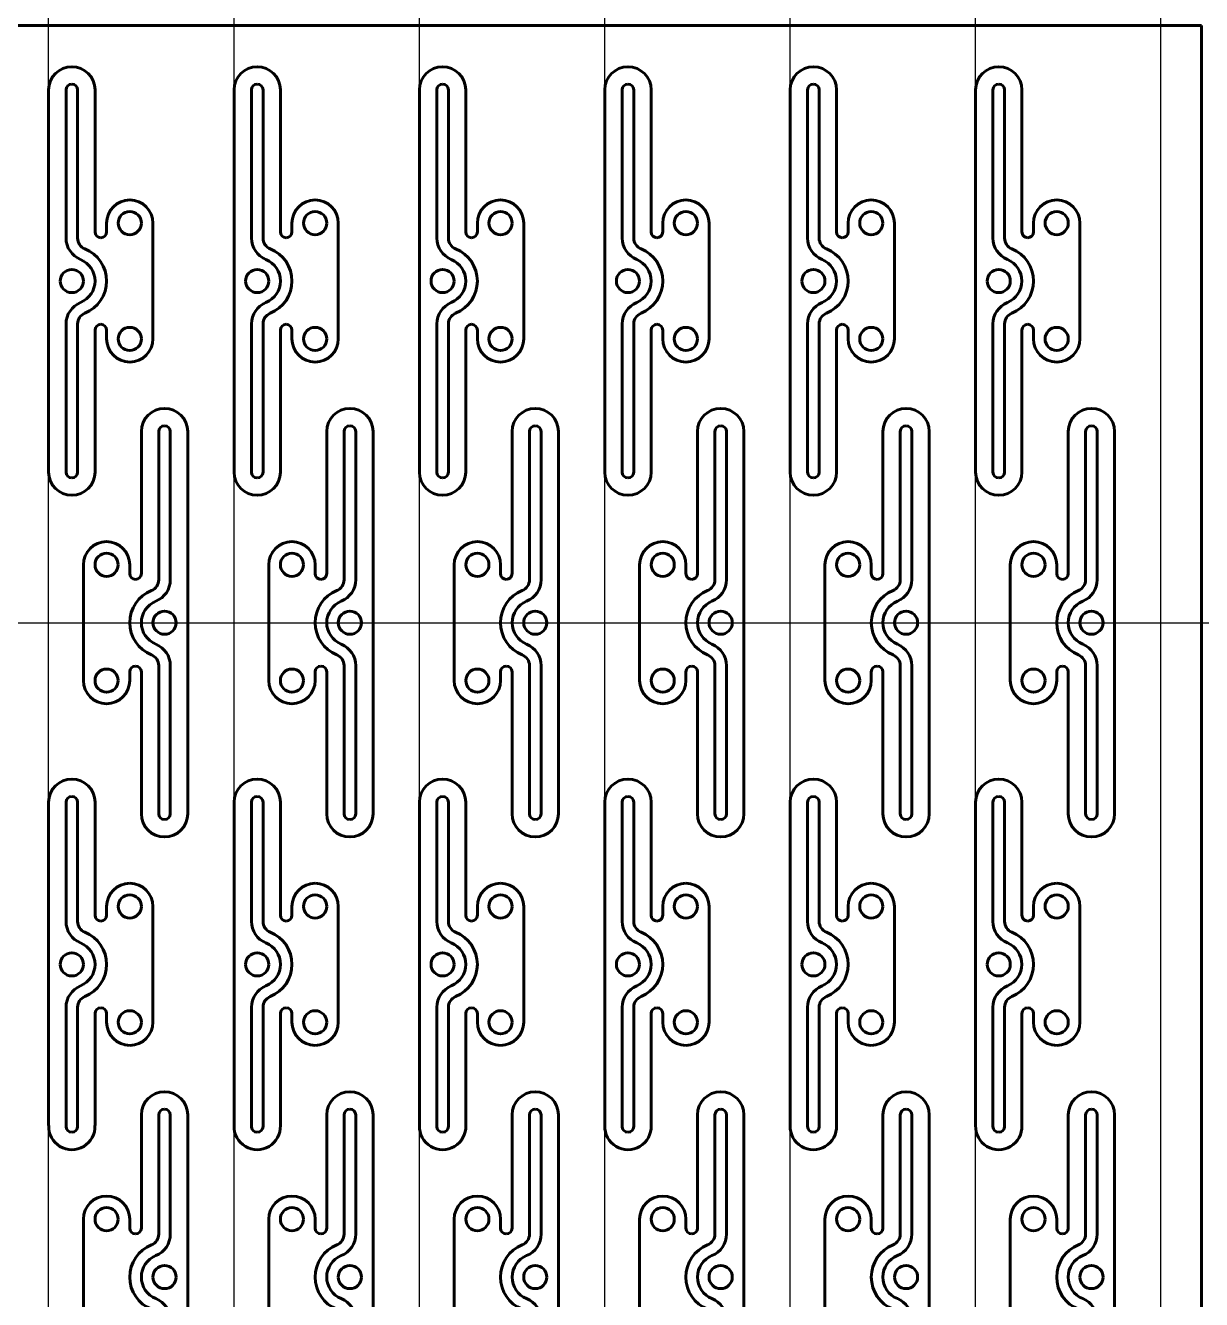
# Model space of a CAD drawing. Header units: millimetres. Extents: x -6 to 194, y -198 to 22.
# Drawn here: x 92 to 193.5, y -87.9 to 22.1 of the extents above; entities that cross this region are included whole.
import ezdxf

# ---------------------------------------------------------------- set-up
doc = ezdxf.new("R2010")
doc.units = ezdxf.units.MM
doc.linetypes.add('K5LT_BASIC', pattern=[0])

# ---------------------------------------------------------------- blocks, each defined once
blk = doc.blocks.new('U0')
at = {"color": 150, "linetype": 'K5LT_BASIC', "lineweight": 60, "true_color": 0x0080ff}
for p, q in [((193.5, 22.06), (-6.5, 22.06)), ((193.5, -197.94), (193.5, 22.06))]:
    blk.add_line(p, q, dxfattribs=at)
blk = doc.blocks.new('U56')
at = {"color": 150, "linetype": 'K5LT_BASIC', "lineweight": 60, "true_color": 0x0080ff}
for p, q in [((94, 0), (94, 16.5)), ((95.5, 3.71), (95.5, 16.5)), ((96.5, 16.5), (96.5, 3.71)), ((98, 16.5), (98, 4.24)), ((99, 4.24), (99, 5)), ((103, 5), (103, -5)), ((94, 0), (94, -16.5)), ((95.5, -3.71), (95.5, -16.5)), ((96.5, -16.5), (96.5, -3.71)), ((98, -16.5), (98, -4.24)), ((99, -5), (99, -4.24))]:
    blk.add_line(p, q, dxfattribs=at)
for centre in [(101, 5), (101, -5)]:
    blk.add_circle(centre, 1, dxfattribs=at)
for centre, radius, start, end in [((96, 16.5), 2, 0, 180), ((96, 16.5), 0.5, 90, 180), ((96, 16.5), 0.5, 0, 90), ((101, 5), 2, 0, 180), ((97.5, 3.71), 2, 180, 247.9757), ((97.5, 3.71), 1, 180, 247.9757), ((98.5, 4.24), 0.5, 180, 270), ((98.5, 4.24), 0.5, 270, 0), ((96, 0), 3, 292.0243, 67.9757), ((96, 0), 2, 0, 67.9757), ((96, 0), 1, 0, 180), ((96, 0), 1, 180, 0), ((96, 0), 2, 292.0243, 0), ((97.5, -3.71), 2, 112.0243, 180), ((97.5, -3.71), 1, 112.0243, 180), ((98.5, -4.24), 0.5, 90, 180), ((98.5, -4.24), 0.5, 0, 90), ((101, -5), 2, 180, 0), ((96, -16.5), 2, 180, 0), ((96, -16.5), 0.5, 180, 270), ((96, -16.5), 0.5, 270, 0)]:
    blk.add_arc(centre, radius, start, end, dxfattribs=at)
blk = doc.blocks.new('U57')
at = {"color": 150, "linetype": 'K5LT_BASIC', "lineweight": 60, "true_color": 0x0080ff}
for p, q in [((102, -13), (102, -25.26)), ((103.5, -13), (103.5, -25.79)), ((104.5, -25.79), (104.5, -13)), ((106, -29.5), (106, -13)), ((97, -24.5), (97, -34.5)), ((101, -25.26), (101, -24.5)), ((106, -29.5), (106, -46)), ((101, -34.5), (101, -33.74)), ((102, -46), (102, -33.74)), ((103.5, -46), (103.5, -33.21)), ((104.5, -33.21), (104.5, -46))]:
    blk.add_line(p, q, dxfattribs=at)
for centre in [(99, -24.5), (99, -34.5)]:
    blk.add_circle(centre, 1, dxfattribs=at)
for centre, radius, start, end in [((104, -13), 2, 0, 180), ((104, -13), 0.5, 90, 180), ((104, -13), 0.5, 0, 90), ((99, -24.5), 2, 0, 180), ((101.5, -25.26), 0.5, 180, 270), ((101.5, -25.26), 0.5, 270, 0), ((102.5, -25.79), 1, 292.0243, 0), ((102.5, -25.79), 2, 292.0243, 0), ((104, -29.5), 3, 112.0243, 247.9757), ((104, -29.5), 2, 112.0243, 180), ((104, -29.5), 1, 360, 180), ((104, -29.5), 2, 180, 247.9757), ((104, -29.5), 1, 180, 360), ((102.5, -33.21), 2, 0, 67.9757), ((102.5, -33.21), 1, 0, 67.9757), ((101.5, -33.74), 0.5, 90, 180), ((101.5, -33.74), 0.5, 0, 90), ((99, -34.5), 2, 180, 0), ((104, -46), 2, 180, 0), ((104, -46), 0.5, 180, 270), ((104, -46), 0.5, 270, 0)]:
    blk.add_arc(centre, radius, start, end, dxfattribs=at)
blk = doc.blocks.new('U58')
at = {"color": 150, "linetype": 'K5LT_BASIC', "lineweight": 60, "true_color": 0x0080ff}
for p, q in [((94, -59), (94, -45)), ((95.5, -55.29), (95.5, -45)), ((96.5, -45), (96.5, -55.29)), ((98, -45), (98, -54.76)), ((99, -54.76), (99, -54)), ((103, -54), (103, -64)), ((94, -59), (94, -72.92)), ((95.5, -62.71), (95.5, -73)), ((96.5, -73), (96.5, -62.71)), ((98, -72.92), (98, -63.24)), ((99, -64), (99, -63.24))]:
    blk.add_line(p, q, dxfattribs=at)
for centre in [(101, -54), (101, -64)]:
    blk.add_circle(centre, 1, dxfattribs=at)
for centre, radius, start, end in [((96, -45), 2, 0, 180), ((96, -45), 0.5, 90, 180), ((96, -45), 0.5, 0, 90), ((101, -54), 2, 90, 180), ((101, -54), 2, 0, 90), ((98.5, -54.76), 0.5, 180, 270), ((98.5, -54.76), 0.5, 270, 0), ((97.5, -55.29), 2, 180, 247.9757), ((97.5, -55.29), 1, 180, 247.9757), ((96, -59), 2, 0, 67.9757), ((96, -59), 3, 292.0243, 67.9757), ((96, -59), 1, 0, 180), ((96, -59), 1, 180, 0), ((96, -59), 2, 292.0243, 0), ((97.5, -62.71), 2, 112.0243, 180), ((97.5, -62.71), 1, 112.0243, 180), ((98.5, -63.24), 0.5, 90, 180), ((98.5, -63.24), 0.5, 0, 90), ((101, -64), 2, 180, 270), ((101, -64), 2, 270, 0), ((96, -73), 2, 177.6087, 2.3913), ((96, -73), 0.5, 180, 270), ((96, -73), 0.5, 270, 0)]:
    blk.add_arc(centre, radius, start, end, dxfattribs=at)
blk = doc.blocks.new('U59')
at = {"color": 150, "linetype": 'K5LT_BASIC', "lineweight": 60, "true_color": 0x0080ff}
for p, q in [((102, -72), (102, -81.77)), ((103.5, -72), (103.5, -82.29)), ((104.5, -82.29), (104.5, -72)), ((106, -86), (106, -72)), ((97, -81), (97, -91)), ((101, -81.77), (101, -81)), ((106, -86), (106, -99.92)), ((103.5, -100), (103.5, -89.71)), ((104.5, -89.71), (104.5, -100)), ((101, -91), (101, -90.24)), ((102, -99.92), (102, -90.24))]:
    blk.add_line(p, q, dxfattribs=at)
for centre in [(99, -81), (99, -91)]:
    blk.add_circle(centre, 1, dxfattribs=at)
for centre, radius, start, end in [((104, -72), 2, 0, 180), ((104, -72), 0.5, 90, 180), ((104, -72), 0.5, 0, 90), ((99, -81), 2, 90, 180), ((99, -81), 2, 0, 90), ((101.5, -81.77), 0.5, 180, 270), ((101.5, -81.77), 0.5, 270, 0), ((102.5, -82.29), 1, 292.0243, 0), ((102.5, -82.29), 2, 292.0243, 0), ((104, -86), 3, 112.0243, 247.9757), ((104, -86), 2, 112.0243, 180), ((104, -86), 1, 360, 180), ((104, -86), 2, 180, 247.9757), ((104, -86), 1, 180, 360), ((102.5, -89.71), 2, 0, 67.9757), ((102.5, -89.71), 1, 0, 67.9757), ((101.5, -90.24), 0.5, 90, 180), ((101.5, -90.24), 0.5, 0, 90), ((99, -91), 2, 180, 270), ((99, -91), 2, 270, 0), ((104, -100), 2, 177.6087, 2.3913), ((104, -100), 0.5, 180, 270), ((104, -100), 0.5, 270, 0)]:
    blk.add_arc(centre, radius, start, end, dxfattribs=at)
blk = doc.blocks.new('U55')
for name in ['U56', 'U57', 'U58', 'U59']:
    blk.add_blockref(name, (0, 0))
blk = doc.blocks.new('U65')
at = {"color": 150, "linetype": 'K5LT_BASIC', "lineweight": 60, "true_color": 0x0080ff}
for p, q in [((110, 0), (110, 16.5)), ((111.5, 3.71), (111.5, 16.5)), ((112.5, 16.5), (112.5, 3.71)), ((114, 16.5), (114, 4.24)), ((115, 4.24), (115, 5)), ((119, 5), (119, -5)), ((110, 0), (110, -16.5)), ((111.5, -3.71), (111.5, -16.5)), ((112.5, -16.5), (112.5, -3.71)), ((114, -16.5), (114, -4.24)), ((115, -5), (115, -4.24))]:
    blk.add_line(p, q, dxfattribs=at)
for centre in [(117, 5), (117, -5)]:
    blk.add_circle(centre, 1, dxfattribs=at)
for centre, radius, start, end in [((112, 16.5), 2, 0, 180), ((112, 16.5), 0.5, 90, 180), ((112, 16.5), 0.5, 0, 90), ((117, 5), 2, 0, 180), ((113.5, 3.71), 2, 180, 247.9757), ((113.5, 3.71), 1, 180, 247.9757), ((114.5, 4.24), 0.5, 180, 270), ((114.5, 4.24), 0.5, 270, 0), ((112, 0), 3, 292.0243, 67.9757), ((112, 0), 2, 0, 67.9757), ((112, 0), 1, 0, 180), ((112, 0), 1, 180, 0), ((112, 0), 2, 292.0243, 0), ((113.5, -3.71), 2, 112.0243, 180), ((113.5, -3.71), 1, 112.0243, 180), ((114.5, -4.24), 0.5, 90, 180), ((114.5, -4.24), 0.5, 0, 90), ((117, -5), 2, 180, 0), ((112, -16.5), 2, 180, 0), ((112, -16.5), 0.5, 180, 270), ((112, -16.5), 0.5, 270, 0)]:
    blk.add_arc(centre, radius, start, end, dxfattribs=at)
blk = doc.blocks.new('U66')
at = {"color": 150, "linetype": 'K5LT_BASIC', "lineweight": 60, "true_color": 0x0080ff}
for p, q in [((118, -13), (118, -25.26)), ((119.5, -13), (119.5, -25.79)), ((120.5, -25.79), (120.5, -13)), ((122, -29.5), (122, -13)), ((113, -24.5), (113, -34.5)), ((117, -25.26), (117, -24.5)), ((122, -29.5), (122, -46)), ((117, -34.5), (117, -33.74)), ((118, -46), (118, -33.74)), ((119.5, -46), (119.5, -33.21)), ((120.5, -33.21), (120.5, -46))]:
    blk.add_line(p, q, dxfattribs=at)
for centre in [(115, -24.5), (115, -34.5)]:
    blk.add_circle(centre, 1, dxfattribs=at)
for centre, radius, start, end in [((120, -13), 2, 0, 180), ((120, -13), 0.5, 90, 180), ((120, -13), 0.5, 0, 90), ((115, -24.5), 2, 0, 180), ((117.5, -25.26), 0.5, 180, 270), ((117.5, -25.26), 0.5, 270, 0), ((118.5, -25.79), 1, 292.0243, 0), ((118.5, -25.79), 2, 292.0243, 0), ((120, -29.5), 3, 112.0243, 247.9757), ((120, -29.5), 2, 112.0243, 180), ((120, -29.5), 1, 360, 180), ((120, -29.5), 2, 180, 247.9757), ((120, -29.5), 1, 180, 360), ((118.5, -33.21), 2, 0, 67.9757), ((118.5, -33.21), 1, 0, 67.9757), ((117.5, -33.74), 0.5, 90, 180), ((117.5, -33.74), 0.5, 0, 90), ((115, -34.5), 2, 180, 0), ((120, -46), 2, 180, 0), ((120, -46), 0.5, 180, 270), ((120, -46), 0.5, 270, 0)]:
    blk.add_arc(centre, radius, start, end, dxfattribs=at)
blk = doc.blocks.new('U67')
at = {"color": 150, "linetype": 'K5LT_BASIC', "lineweight": 60, "true_color": 0x0080ff}
for p, q in [((110, -59), (110, -45)), ((111.5, -55.29), (111.5, -45)), ((112.5, -45), (112.5, -55.29)), ((114, -45), (114, -54.76)), ((115, -54.76), (115, -54)), ((119, -54), (119, -64)), ((110, -59), (110, -72.92)), ((111.5, -62.71), (111.5, -73)), ((112.5, -73), (112.5, -62.71)), ((114, -72.92), (114, -63.24)), ((115, -64), (115, -63.24))]:
    blk.add_line(p, q, dxfattribs=at)
for centre in [(117, -54), (117, -64)]:
    blk.add_circle(centre, 1, dxfattribs=at)
for centre, radius, start, end in [((112, -45), 2, 0, 180), ((112, -45), 0.5, 90, 180), ((112, -45), 0.5, 0, 90), ((117, -54), 2, 90, 180), ((117, -54), 2, 0, 90), ((114.5, -54.76), 0.5, 180, 270), ((114.5, -54.76), 0.5, 270, 0), ((113.5, -55.29), 2, 180, 247.9757), ((113.5, -55.29), 1, 180, 247.9757), ((112, -59), 2, 0, 67.9757), ((112, -59), 3, 292.0243, 67.9757), ((112, -59), 1, 0, 180), ((112, -59), 1, 180, 0), ((112, -59), 2, 292.0243, 0), ((113.5, -62.71), 2, 112.0243, 180), ((113.5, -62.71), 1, 112.0243, 180), ((114.5, -63.24), 0.5, 90, 180), ((114.5, -63.24), 0.5, 0, 90), ((117, -64), 2, 180, 270), ((117, -64), 2, 270, 0), ((112, -73), 2, 177.6087, 2.3913), ((112, -73), 0.5, 180, 270), ((112, -73), 0.5, 270, 0)]:
    blk.add_arc(centre, radius, start, end, dxfattribs=at)
blk = doc.blocks.new('U68')
at = {"color": 150, "linetype": 'K5LT_BASIC', "lineweight": 60, "true_color": 0x0080ff}
for p, q in [((118, -72), (118, -81.77)), ((119.5, -72), (119.5, -82.29)), ((120.5, -82.29), (120.5, -72)), ((122, -86), (122, -72)), ((113, -81), (113, -91)), ((117, -81.77), (117, -81)), ((122, -86), (122, -99.92)), ((119.5, -100), (119.5, -89.71)), ((120.5, -89.71), (120.5, -100)), ((117, -91), (117, -90.24)), ((118, -99.92), (118, -90.24))]:
    blk.add_line(p, q, dxfattribs=at)
for centre in [(115, -81), (115, -91)]:
    blk.add_circle(centre, 1, dxfattribs=at)
for centre, radius, start, end in [((120, -72), 2, 0, 180), ((120, -72), 0.5, 90, 180), ((120, -72), 0.5, 0, 90), ((115, -81), 2, 90, 180), ((115, -81), 2, 0, 90), ((117.5, -81.77), 0.5, 180, 270), ((117.5, -81.77), 0.5, 270, 0), ((118.5, -82.29), 1, 292.0243, 0), ((118.5, -82.29), 2, 292.0243, 0), ((120, -86), 3, 112.0243, 247.9757), ((120, -86), 2, 112.0243, 180), ((120, -86), 1, 360, 180), ((120, -86), 2, 180, 247.9757), ((120, -86), 1, 180, 360), ((118.5, -89.71), 2, 0, 67.9757), ((118.5, -89.71), 1, 0, 67.9757), ((117.5, -90.24), 0.5, 90, 180), ((117.5, -90.24), 0.5, 0, 90), ((115, -91), 2, 180, 270), ((115, -91), 2, 270, 0), ((120, -100), 2, 177.6087, 2.3913), ((120, -100), 0.5, 180, 270), ((120, -100), 0.5, 270, 0)]:
    blk.add_arc(centre, radius, start, end, dxfattribs=at)
blk = doc.blocks.new('U64')
for name in ['U65', 'U66', 'U67', 'U68']:
    blk.add_blockref(name, (0, 0))
blk = doc.blocks.new('U74')
at = {"color": 150, "linetype": 'K5LT_BASIC', "lineweight": 60, "true_color": 0x0080ff}
for p, q in [((126, 0), (126, 16.5)), ((127.5, 3.71), (127.5, 16.5)), ((128.5, 16.5), (128.5, 3.71)), ((130, 16.5), (130, 4.24)), ((131, 4.24), (131, 5)), ((135, 5), (135, -5)), ((126, 0), (126, -16.5)), ((127.5, -3.71), (127.5, -16.5)), ((128.5, -16.5), (128.5, -3.71)), ((130, -16.5), (130, -4.24)), ((131, -5), (131, -4.24))]:
    blk.add_line(p, q, dxfattribs=at)
for centre in [(133, 5), (133, -5)]:
    blk.add_circle(centre, 1, dxfattribs=at)
for centre, radius, start, end in [((128, 16.5), 2, 0, 180), ((128, 16.5), 0.5, 90, 180), ((128, 16.5), 0.5, 0, 90), ((133, 5), 2, 0, 180), ((129.5, 3.71), 2, 180, 247.9757), ((129.5, 3.71), 1, 180, 247.9757), ((130.5, 4.24), 0.5, 180, 270), ((130.5, 4.24), 0.5, 270, 0), ((128, 0), 3, 292.0243, 67.9757), ((128, 0), 2, 0, 67.9757), ((128, 0), 1, 0, 180), ((128, 0), 1, 180, 0), ((128, 0), 2, 292.0243, 0), ((129.5, -3.71), 2, 112.0243, 180), ((129.5, -3.71), 1, 112.0243, 180), ((130.5, -4.24), 0.5, 90, 180), ((130.5, -4.24), 0.5, 0, 90), ((133, -5), 2, 180, 0), ((128, -16.5), 2, 180, 0), ((128, -16.5), 0.5, 180, 270), ((128, -16.5), 0.5, 270, 0)]:
    blk.add_arc(centre, radius, start, end, dxfattribs=at)
blk = doc.blocks.new('U75')
at = {"color": 150, "linetype": 'K5LT_BASIC', "lineweight": 60, "true_color": 0x0080ff}
for p, q in [((134, -13), (134, -25.26)), ((135.5, -13), (135.5, -25.79)), ((136.5, -25.79), (136.5, -13)), ((138, -29.5), (138, -13)), ((129, -24.5), (129, -34.5)), ((133, -25.26), (133, -24.5)), ((138, -29.5), (138, -46)), ((133, -34.5), (133, -33.74)), ((134, -46), (134, -33.74)), ((135.5, -46), (135.5, -33.21)), ((136.5, -33.21), (136.5, -46))]:
    blk.add_line(p, q, dxfattribs=at)
for centre in [(131, -24.5), (131, -34.5)]:
    blk.add_circle(centre, 1, dxfattribs=at)
for centre, radius, start, end in [((136, -13), 2, 0, 180), ((136, -13), 0.5, 90, 180), ((136, -13), 0.5, 0, 90), ((131, -24.5), 2, 0, 180), ((133.5, -25.26), 0.5, 180, 270), ((133.5, -25.26), 0.5, 270, 0), ((134.5, -25.79), 1, 292.0243, 0), ((134.5, -25.79), 2, 292.0243, 0), ((136, -29.5), 3, 112.0243, 247.9757), ((136, -29.5), 2, 112.0243, 180), ((136, -29.5), 1, 360, 180), ((136, -29.5), 2, 180, 247.9757), ((136, -29.5), 1, 180, 360), ((134.5, -33.21), 2, 0, 67.9757), ((134.5, -33.21), 1, 0, 67.9757), ((133.5, -33.74), 0.5, 90, 180), ((133.5, -33.74), 0.5, 0, 90), ((131, -34.5), 2, 180, 0), ((136, -46), 2, 180, 0), ((136, -46), 0.5, 180, 270), ((136, -46), 0.5, 270, 0)]:
    blk.add_arc(centre, radius, start, end, dxfattribs=at)
blk = doc.blocks.new('U76')
at = {"color": 150, "linetype": 'K5LT_BASIC', "lineweight": 60, "true_color": 0x0080ff}
for p, q in [((126, -59), (126, -45)), ((127.5, -55.29), (127.5, -45)), ((128.5, -45), (128.5, -55.29)), ((130, -45), (130, -54.76)), ((131, -54.76), (131, -54)), ((135, -54), (135, -64)), ((126, -59), (126, -72.92)), ((127.5, -62.71), (127.5, -73)), ((128.5, -73), (128.5, -62.71)), ((130, -72.92), (130, -63.24)), ((131, -64), (131, -63.24))]:
    blk.add_line(p, q, dxfattribs=at)
for centre in [(133, -54), (133, -64)]:
    blk.add_circle(centre, 1, dxfattribs=at)
for centre, radius, start, end in [((128, -45), 2, 0, 180), ((128, -45), 0.5, 90, 180), ((128, -45), 0.5, 0, 90), ((133, -54), 2, 90, 180), ((133, -54), 2, 0, 90), ((130.5, -54.76), 0.5, 180, 270), ((130.5, -54.76), 0.5, 270, 0), ((129.5, -55.29), 2, 180, 247.9757), ((129.5, -55.29), 1, 180, 247.9757), ((128, -59), 2, 0, 67.9757), ((128, -59), 3, 292.0243, 67.9757), ((128, -59), 1, 0, 180), ((128, -59), 1, 180, 0), ((128, -59), 2, 292.0243, 0), ((129.5, -62.71), 2, 112.0243, 180), ((129.5, -62.71), 1, 112.0243, 180), ((130.5, -63.24), 0.5, 90, 180), ((130.5, -63.24), 0.5, 0, 90), ((133, -64), 2, 180, 270), ((133, -64), 2, 270, 0), ((128, -73), 2, 177.6087, 2.3913), ((128, -73), 0.5, 180, 270), ((128, -73), 0.5, 270, 0)]:
    blk.add_arc(centre, radius, start, end, dxfattribs=at)
blk = doc.blocks.new('U77')
at = {"color": 150, "linetype": 'K5LT_BASIC', "lineweight": 60, "true_color": 0x0080ff}
for p, q in [((134, -72), (134, -81.77)), ((135.5, -72), (135.5, -82.29)), ((136.5, -82.29), (136.5, -72)), ((138, -86), (138, -72)), ((129, -81), (129, -91)), ((133, -81.77), (133, -81)), ((138, -86), (138, -99.92)), ((135.5, -100), (135.5, -89.71)), ((136.5, -89.71), (136.5, -100)), ((133, -91), (133, -90.24)), ((134, -99.92), (134, -90.24))]:
    blk.add_line(p, q, dxfattribs=at)
for centre in [(131, -81), (131, -91)]:
    blk.add_circle(centre, 1, dxfattribs=at)
for centre, radius, start, end in [((136, -72), 2, 0, 180), ((136, -72), 0.5, 90, 180), ((136, -72), 0.5, 0, 90), ((131, -81), 2, 90, 180), ((131, -81), 2, 0, 90), ((133.5, -81.77), 0.5, 180, 270), ((133.5, -81.77), 0.5, 270, 0), ((134.5, -82.29), 1, 292.0243, 0), ((134.5, -82.29), 2, 292.0243, 0), ((136, -86), 3, 112.0243, 247.9757), ((136, -86), 2, 112.0243, 180), ((136, -86), 1, 360, 180), ((136, -86), 2, 180, 247.9757), ((136, -86), 1, 180, 360), ((134.5, -89.71), 2, 0, 67.9757), ((134.5, -89.71), 1, 0, 67.9757), ((133.5, -90.24), 0.5, 90, 180), ((133.5, -90.24), 0.5, 0, 90), ((131, -91), 2, 180, 270), ((131, -91), 2, 270, 0), ((136, -100), 2, 177.6087, 2.3913), ((136, -100), 0.5, 180, 270), ((136, -100), 0.5, 270, 0)]:
    blk.add_arc(centre, radius, start, end, dxfattribs=at)
blk = doc.blocks.new('U73')
for name in ['U74', 'U75', 'U76', 'U77']:
    blk.add_blockref(name, (0, 0))
blk = doc.blocks.new('U83')
at = {"color": 150, "linetype": 'K5LT_BASIC', "lineweight": 60, "true_color": 0x0080ff}
for p, q in [((142, 0), (142, 16.5)), ((143.5, 3.71), (143.5, 16.5)), ((144.5, 16.5), (144.5, 3.71)), ((146, 16.5), (146, 4.24)), ((147, 4.24), (147, 5)), ((151, 5), (151, -5)), ((142, 0), (142, -16.5)), ((143.5, -3.71), (143.5, -16.5)), ((144.5, -16.5), (144.5, -3.71)), ((146, -16.5), (146, -4.24)), ((147, -5), (147, -4.24))]:
    blk.add_line(p, q, dxfattribs=at)
for centre in [(149, 5), (149, -5)]:
    blk.add_circle(centre, 1, dxfattribs=at)
for centre, radius, start, end in [((144, 16.5), 2, 0, 180), ((144, 16.5), 0.5, 90, 180), ((144, 16.5), 0.5, 0, 90), ((149, 5), 2, 0, 180), ((145.5, 3.71), 2, 180, 247.9757), ((145.5, 3.71), 1, 180, 247.9757), ((146.5, 4.24), 0.5, 180, 270), ((146.5, 4.24), 0.5, 270, 0), ((144, 0), 3, 292.0243, 67.9757), ((144, 0), 2, 0, 67.9757), ((144, 0), 1, 0, 180), ((144, 0), 1, 180, 0), ((144, 0), 2, 292.0243, 0), ((145.5, -3.71), 2, 112.0243, 180), ((145.5, -3.71), 1, 112.0243, 180), ((146.5, -4.24), 0.5, 90, 180), ((146.5, -4.24), 0.5, 0, 90), ((149, -5), 2, 180, 0), ((144, -16.5), 2, 180, 0), ((144, -16.5), 0.5, 180, 270), ((144, -16.5), 0.5, 270, 0)]:
    blk.add_arc(centre, radius, start, end, dxfattribs=at)
blk = doc.blocks.new('U84')
at = {"color": 150, "linetype": 'K5LT_BASIC', "lineweight": 60, "true_color": 0x0080ff}
for p, q in [((150, -13), (150, -25.26)), ((151.5, -13), (151.5, -25.79)), ((152.5, -25.79), (152.5, -13)), ((154, -29.5), (154, -13)), ((145, -24.5), (145, -34.5)), ((149, -25.26), (149, -24.5)), ((154, -29.5), (154, -46)), ((149, -34.5), (149, -33.74)), ((150, -46), (150, -33.74)), ((151.5, -46), (151.5, -33.21)), ((152.5, -33.21), (152.5, -46))]:
    blk.add_line(p, q, dxfattribs=at)
for centre in [(147, -24.5), (147, -34.5)]:
    blk.add_circle(centre, 1, dxfattribs=at)
for centre, radius, start, end in [((152, -13), 2, 0, 180), ((152, -13), 0.5, 90, 180), ((152, -13), 0.5, 0, 90), ((147, -24.5), 2, 0, 180), ((149.5, -25.26), 0.5, 180, 270), ((149.5, -25.26), 0.5, 270, 0), ((150.5, -25.79), 1, 292.0243, 0), ((150.5, -25.79), 2, 292.0243, 0), ((152, -29.5), 3, 112.0243, 247.9757), ((152, -29.5), 2, 112.0243, 180), ((152, -29.5), 1, 360, 180), ((152, -29.5), 2, 180, 247.9757), ((152, -29.5), 1, 180, 360), ((150.5, -33.21), 2, 0, 67.9757), ((150.5, -33.21), 1, 0, 67.9757), ((149.5, -33.74), 0.5, 90, 180), ((149.5, -33.74), 0.5, 0, 90), ((147, -34.5), 2, 180, 0), ((152, -46), 2, 180, 0), ((152, -46), 0.5, 180, 270), ((152, -46), 0.5, 270, 0)]:
    blk.add_arc(centre, radius, start, end, dxfattribs=at)
blk = doc.blocks.new('U85')
at = {"color": 150, "linetype": 'K5LT_BASIC', "lineweight": 60, "true_color": 0x0080ff}
for p, q in [((142, -59), (142, -45)), ((143.5, -55.29), (143.5, -45)), ((144.5, -45), (144.5, -55.29)), ((146, -45), (146, -54.76)), ((147, -54.76), (147, -54)), ((151, -54), (151, -64)), ((142, -59), (142, -72.92)), ((143.5, -62.71), (143.5, -73)), ((144.5, -73), (144.5, -62.71)), ((146, -72.92), (146, -63.24)), ((147, -64), (147, -63.24))]:
    blk.add_line(p, q, dxfattribs=at)
for centre in [(149, -54), (149, -64)]:
    blk.add_circle(centre, 1, dxfattribs=at)
for centre, radius, start, end in [((144, -45), 2, 0, 180), ((144, -45), 0.5, 90, 180), ((144, -45), 0.5, 0, 90), ((149, -54), 2, 90, 180), ((149, -54), 2, 0, 90), ((146.5, -54.76), 0.5, 180, 270), ((146.5, -54.76), 0.5, 270, 0), ((145.5, -55.29), 2, 180, 247.9757), ((145.5, -55.29), 1, 180, 247.9757), ((144, -59), 2, 0, 67.9757), ((144, -59), 3, 292.0243, 67.9757), ((144, -59), 1, 0, 180), ((144, -59), 1, 180, 0), ((144, -59), 2, 292.0243, 0), ((145.5, -62.71), 2, 112.0243, 180), ((145.5, -62.71), 1, 112.0243, 180), ((146.5, -63.24), 0.5, 90, 180), ((146.5, -63.24), 0.5, 0, 90), ((149, -64), 2, 180, 270), ((149, -64), 2, 270, 0), ((144, -73), 2, 177.6087, 2.3913), ((144, -73), 0.5, 180, 270), ((144, -73), 0.5, 270, 0)]:
    blk.add_arc(centre, radius, start, end, dxfattribs=at)
blk = doc.blocks.new('U86')
at = {"color": 150, "linetype": 'K5LT_BASIC', "lineweight": 60, "true_color": 0x0080ff}
for p, q in [((150, -72), (150, -81.77)), ((151.5, -72), (151.5, -82.29)), ((152.5, -82.29), (152.5, -72)), ((154, -86), (154, -72)), ((145, -81), (145, -91)), ((149, -81.77), (149, -81)), ((154, -86), (154, -99.92)), ((151.5, -100), (151.5, -89.71)), ((152.5, -89.71), (152.5, -100)), ((149, -91), (149, -90.24)), ((150, -99.92), (150, -90.24))]:
    blk.add_line(p, q, dxfattribs=at)
for centre in [(147, -81), (147, -91)]:
    blk.add_circle(centre, 1, dxfattribs=at)
for centre, radius, start, end in [((152, -72), 2, 0, 180), ((152, -72), 0.5, 90, 180), ((152, -72), 0.5, 0, 90), ((147, -81), 2, 90, 180), ((147, -81), 2, 0, 90), ((149.5, -81.77), 0.5, 180, 270), ((149.5, -81.77), 0.5, 270, 0), ((150.5, -82.29), 1, 292.0243, 0), ((150.5, -82.29), 2, 292.0243, 0), ((152, -86), 3, 112.0243, 247.9757), ((152, -86), 2, 112.0243, 180), ((152, -86), 1, 360, 180), ((152, -86), 2, 180, 247.9757), ((152, -86), 1, 180, 360), ((150.5, -89.71), 2, 0, 67.9757), ((150.5, -89.71), 1, 0, 67.9757), ((149.5, -90.24), 0.5, 90, 180), ((149.5, -90.24), 0.5, 0, 90), ((147, -91), 2, 180, 270), ((147, -91), 2, 270, 0), ((152, -100), 2, 177.6087, 2.3913), ((152, -100), 0.5, 180, 270), ((152, -100), 0.5, 270, 0)]:
    blk.add_arc(centre, radius, start, end, dxfattribs=at)
blk = doc.blocks.new('U82')
for name in ['U83', 'U84', 'U85', 'U86']:
    blk.add_blockref(name, (0, 0))
blk = doc.blocks.new('U92')
at = {"color": 150, "linetype": 'K5LT_BASIC', "lineweight": 60, "true_color": 0x0080ff}
for p, q in [((158, 0), (158, 16.5)), ((159.5, 3.71), (159.5, 16.5)), ((160.5, 16.5), (160.5, 3.71)), ((162, 16.5), (162, 4.24)), ((163, 4.24), (163, 5)), ((167, 5), (167, -5)), ((158, 0), (158, -16.5)), ((159.5, -3.71), (159.5, -16.5)), ((160.5, -16.5), (160.5, -3.71)), ((162, -16.5), (162, -4.24)), ((163, -5), (163, -4.24))]:
    blk.add_line(p, q, dxfattribs=at)
for centre in [(165, 5), (165, -5)]:
    blk.add_circle(centre, 1, dxfattribs=at)
for centre, radius, start, end in [((160, 16.5), 2, 0, 180), ((160, 16.5), 0.5, 90, 180), ((160, 16.5), 0.5, 0, 90), ((165, 5), 2, 0, 180), ((161.5, 3.71), 2, 180, 247.9757), ((161.5, 3.71), 1, 180, 247.9757), ((162.5, 4.24), 0.5, 180, 270), ((162.5, 4.24), 0.5, 270, 0), ((160, 0), 3, 292.0243, 67.9757), ((160, 0), 2, 0, 67.9757), ((160, 0), 1, 0, 180), ((160, 0), 1, 180, 0), ((160, 0), 2, 292.0243, 0), ((161.5, -3.71), 2, 112.0243, 180), ((161.5, -3.71), 1, 112.0243, 180), ((162.5, -4.24), 0.5, 90, 180), ((162.5, -4.24), 0.5, 0, 90), ((165, -5), 2, 180, 0), ((160, -16.5), 2, 180, 0), ((160, -16.5), 0.5, 180, 270), ((160, -16.5), 0.5, 270, 0)]:
    blk.add_arc(centre, radius, start, end, dxfattribs=at)
blk = doc.blocks.new('U93')
at = {"color": 150, "linetype": 'K5LT_BASIC', "lineweight": 60, "true_color": 0x0080ff}
for p, q in [((166, -13), (166, -25.26)), ((167.5, -13), (167.5, -25.79)), ((168.5, -25.79), (168.5, -13)), ((170, -29.5), (170, -13)), ((161, -24.5), (161, -34.5)), ((165, -25.26), (165, -24.5)), ((170, -29.5), (170, -46)), ((165, -34.5), (165, -33.74)), ((166, -46), (166, -33.74)), ((167.5, -46), (167.5, -33.21)), ((168.5, -33.21), (168.5, -46))]:
    blk.add_line(p, q, dxfattribs=at)
for centre in [(163, -24.5), (163, -34.5)]:
    blk.add_circle(centre, 1, dxfattribs=at)
for centre, radius, start, end in [((168, -13), 2, 0, 180), ((168, -13), 0.5, 90, 180), ((168, -13), 0.5, 0, 90), ((163, -24.5), 2, 0, 180), ((165.5, -25.26), 0.5, 180, 270), ((165.5, -25.26), 0.5, 270, 0), ((166.5, -25.79), 1, 292.0243, 0), ((166.5, -25.79), 2, 292.0243, 0), ((168, -29.5), 3, 112.0243, 247.9757), ((168, -29.5), 2, 112.0243, 180), ((168, -29.5), 1, 360, 180), ((168, -29.5), 2, 180, 247.9757), ((168, -29.5), 1, 180, 360), ((166.5, -33.21), 2, 0, 67.9757), ((166.5, -33.21), 1, 0, 67.9757), ((165.5, -33.74), 0.5, 90, 180), ((165.5, -33.74), 0.5, 0, 90), ((163, -34.5), 2, 180, 0), ((168, -46), 2, 180, 0), ((168, -46), 0.5, 180, 270), ((168, -46), 0.5, 270, 0)]:
    blk.add_arc(centre, radius, start, end, dxfattribs=at)
blk = doc.blocks.new('U94')
at = {"color": 150, "linetype": 'K5LT_BASIC', "lineweight": 60, "true_color": 0x0080ff}
for p, q in [((158, -59), (158, -45)), ((159.5, -55.29), (159.5, -45)), ((160.5, -45), (160.5, -55.29)), ((162, -45), (162, -54.76)), ((163, -54.76), (163, -54)), ((167, -54), (167, -64)), ((158, -59), (158, -72.92)), ((159.5, -62.71), (159.5, -73)), ((160.5, -73), (160.5, -62.71)), ((162, -72.92), (162, -63.24)), ((163, -64), (163, -63.24))]:
    blk.add_line(p, q, dxfattribs=at)
for centre in [(165, -54), (165, -64)]:
    blk.add_circle(centre, 1, dxfattribs=at)
for centre, radius, start, end in [((160, -45), 2, 0, 180), ((160, -45), 0.5, 90, 180), ((160, -45), 0.5, 0, 90), ((165, -54), 2, 90, 180), ((165, -54), 2, 0, 90), ((162.5, -54.76), 0.5, 180, 270), ((162.5, -54.76), 0.5, 270, 0), ((161.5, -55.29), 2, 180, 247.9757), ((161.5, -55.29), 1, 180, 247.9757), ((160, -59), 2, 0, 67.9757), ((160, -59), 3, 292.0243, 67.9757), ((160, -59), 1, 0, 180), ((160, -59), 1, 180, 0), ((160, -59), 2, 292.0243, 0), ((161.5, -62.71), 2, 112.0243, 180), ((161.5, -62.71), 1, 112.0243, 180), ((162.5, -63.24), 0.5, 90, 180), ((162.5, -63.24), 0.5, 0, 90), ((165, -64), 2, 180, 270), ((165, -64), 2, 270, 0), ((160, -73), 2, 177.6087, 2.3913), ((160, -73), 0.5, 180, 270), ((160, -73), 0.5, 270, 0)]:
    blk.add_arc(centre, radius, start, end, dxfattribs=at)
blk = doc.blocks.new('U95')
at = {"color": 150, "linetype": 'K5LT_BASIC', "lineweight": 60, "true_color": 0x0080ff}
for p, q in [((166, -72), (166, -81.77)), ((167.5, -72), (167.5, -82.29)), ((168.5, -82.29), (168.5, -72)), ((170, -86), (170, -72)), ((161, -81), (161, -91)), ((165, -81.77), (165, -81)), ((170, -86), (170, -99.92)), ((167.5, -100), (167.5, -89.71)), ((168.5, -89.71), (168.5, -100)), ((165, -91), (165, -90.24)), ((166, -99.92), (166, -90.24))]:
    blk.add_line(p, q, dxfattribs=at)
for centre in [(163, -81), (163, -91)]:
    blk.add_circle(centre, 1, dxfattribs=at)
for centre, radius, start, end in [((168, -72), 2, 0, 180), ((168, -72), 0.5, 90, 180), ((168, -72), 0.5, 0, 90), ((163, -81), 2, 90, 180), ((163, -81), 2, 0, 90), ((165.5, -81.77), 0.5, 180, 270), ((165.5, -81.77), 0.5, 270, 0), ((166.5, -82.29), 1, 292.0243, 0), ((166.5, -82.29), 2, 292.0243, 0), ((168, -86), 3, 112.0243, 247.9757), ((168, -86), 2, 112.0243, 180), ((168, -86), 1, 360, 180), ((168, -86), 2, 180, 247.9757), ((168, -86), 1, 180, 360), ((166.5, -89.71), 2, 0, 67.9757), ((166.5, -89.71), 1, 0, 67.9757), ((165.5, -90.24), 0.5, 90, 180), ((165.5, -90.24), 0.5, 0, 90), ((163, -91), 2, 180, 270), ((163, -91), 2, 270, 0), ((168, -100), 2, 177.6087, 2.3913), ((168, -100), 0.5, 180, 270), ((168, -100), 0.5, 270, 0)]:
    blk.add_arc(centre, radius, start, end, dxfattribs=at)
blk = doc.blocks.new('U91')
for name in ['U92', 'U93', 'U94', 'U95']:
    blk.add_blockref(name, (0, 0))
blk = doc.blocks.new('U101')
at = {"color": 150, "linetype": 'K5LT_BASIC', "lineweight": 60, "true_color": 0x0080ff}
for p, q in [((174, 0), (174, 16.5)), ((175.5, 3.71), (175.5, 16.5)), ((176.5, 16.5), (176.5, 3.71)), ((178, 16.5), (178, 4.24)), ((179, 4.24), (179, 5)), ((183, 5), (183, -5)), ((174, 0), (174, -16.5)), ((175.5, -3.71), (175.5, -16.5)), ((176.5, -16.5), (176.5, -3.71)), ((178, -16.5), (178, -4.24)), ((179, -5), (179, -4.24))]:
    blk.add_line(p, q, dxfattribs=at)
for centre in [(181, 5), (181, -5)]:
    blk.add_circle(centre, 1, dxfattribs=at)
for centre, radius, start, end in [((176, 16.5), 2, 0, 180), ((176, 16.5), 0.5, 90, 180), ((176, 16.5), 0.5, 0, 90), ((181, 5), 2, 0, 180), ((177.5, 3.71), 2, 180, 247.9757), ((177.5, 3.71), 1, 180, 247.9757), ((178.5, 4.24), 0.5, 180, 270), ((178.5, 4.24), 0.5, 270, 0), ((176, 0), 3, 292.0243, 67.9757), ((176, 0), 2, 0, 67.9757), ((176, 0), 1, 0, 180), ((176, 0), 1, 180, 0), ((176, 0), 2, 292.0243, 0), ((177.5, -3.71), 2, 112.0243, 180), ((177.5, -3.71), 1, 112.0243, 180), ((178.5, -4.24), 0.5, 90, 180), ((178.5, -4.24), 0.5, 0, 90), ((181, -5), 2, 180, 0), ((176, -16.5), 2, 180, 0), ((176, -16.5), 0.5, 180, 270), ((176, -16.5), 0.5, 270, 0)]:
    blk.add_arc(centre, radius, start, end, dxfattribs=at)
blk = doc.blocks.new('U102')
at = {"color": 150, "linetype": 'K5LT_BASIC', "lineweight": 60, "true_color": 0x0080ff}
for p, q in [((182, -13), (182, -25.26)), ((183.5, -13), (183.5, -25.79)), ((184.5, -25.79), (184.5, -13)), ((186, -29.5), (186, -13)), ((177, -24.5), (177, -34.5)), ((181, -25.26), (181, -24.5)), ((186, -29.5), (186, -46)), ((181, -34.5), (181, -33.74)), ((182, -46), (182, -33.74)), ((183.5, -46), (183.5, -33.21)), ((184.5, -33.21), (184.5, -46))]:
    blk.add_line(p, q, dxfattribs=at)
for centre in [(179, -24.5), (179, -34.5)]:
    blk.add_circle(centre, 1, dxfattribs=at)
for centre, radius, start, end in [((184, -13), 2, 0, 180), ((184, -13), 0.5, 90, 180), ((184, -13), 0.5, 0, 90), ((179, -24.5), 2, 0, 180), ((181.5, -25.26), 0.5, 180, 270), ((181.5, -25.26), 0.5, 270, 0), ((182.5, -25.79), 1, 292.0243, 0), ((182.5, -25.79), 2, 292.0243, 0), ((184, -29.5), 3, 112.0243, 247.9757), ((184, -29.5), 2, 112.0243, 180), ((184, -29.5), 1, 360, 180), ((184, -29.5), 2, 180, 247.9757), ((184, -29.5), 1, 180, 360), ((182.5, -33.21), 2, 0, 67.9757), ((182.5, -33.21), 1, 0, 67.9757), ((181.5, -33.74), 0.5, 90, 180), ((181.5, -33.74), 0.5, 0, 90), ((179, -34.5), 2, 180, 0), ((184, -46), 2, 180, 0), ((184, -46), 0.5, 180, 270), ((184, -46), 0.5, 270, 0)]:
    blk.add_arc(centre, radius, start, end, dxfattribs=at)
blk = doc.blocks.new('U103')
at = {"color": 150, "linetype": 'K5LT_BASIC', "lineweight": 60, "true_color": 0x0080ff}
for p, q in [((174, -59), (174, -45)), ((175.5, -55.29), (175.5, -45)), ((176.5, -45), (176.5, -55.29)), ((178, -45), (178, -54.76)), ((179, -54.76), (179, -54)), ((183, -54), (183, -64)), ((174, -59), (174, -72.92)), ((175.5, -62.71), (175.5, -73)), ((176.5, -73), (176.5, -62.71)), ((178, -72.92), (178, -63.24)), ((179, -64), (179, -63.24))]:
    blk.add_line(p, q, dxfattribs=at)
for centre in [(181, -54), (181, -64)]:
    blk.add_circle(centre, 1, dxfattribs=at)
for centre, radius, start, end in [((176, -45), 2, 0, 180), ((176, -45), 0.5, 90, 180), ((176, -45), 0.5, 0, 90), ((181, -54), 2, 90, 180), ((181, -54), 2, 0, 90), ((178.5, -54.76), 0.5, 180, 270), ((178.5, -54.76), 0.5, 270, 0), ((177.5, -55.29), 2, 180, 247.9757), ((177.5, -55.29), 1, 180, 247.9757), ((176, -59), 2, 0, 67.9757), ((176, -59), 3, 292.0243, 67.9757), ((176, -59), 1, 0, 180), ((176, -59), 1, 180, 0), ((176, -59), 2, 292.0243, 0), ((177.5, -62.71), 2, 112.0243, 180), ((177.5, -62.71), 1, 112.0243, 180), ((178.5, -63.24), 0.5, 90, 180), ((178.5, -63.24), 0.5, 0, 90), ((181, -64), 2, 180, 270), ((181, -64), 2, 270, 0), ((176, -73), 2, 177.6087, 2.3913), ((176, -73), 0.5, 180, 270), ((176, -73), 0.5, 270, 0)]:
    blk.add_arc(centre, radius, start, end, dxfattribs=at)
blk = doc.blocks.new('U104')
at = {"color": 150, "linetype": 'K5LT_BASIC', "lineweight": 60, "true_color": 0x0080ff}
for p, q in [((182, -72), (182, -81.77)), ((183.5, -72), (183.5, -82.29)), ((184.5, -82.29), (184.5, -72)), ((186, -86), (186, -72)), ((177, -81), (177, -91)), ((181, -81.77), (181, -81)), ((186, -86), (186, -99.92)), ((183.5, -100), (183.5, -89.71)), ((184.5, -89.71), (184.5, -100)), ((181, -91), (181, -90.24)), ((182, -99.92), (182, -90.24))]:
    blk.add_line(p, q, dxfattribs=at)
for centre in [(179, -81), (179, -91)]:
    blk.add_circle(centre, 1, dxfattribs=at)
for centre, radius, start, end in [((184, -72), 2, 0, 180), ((184, -72), 0.5, 90, 180), ((184, -72), 0.5, 0, 90), ((179, -81), 2, 90, 180), ((179, -81), 2, 0, 90), ((181.5, -81.77), 0.5, 180, 270), ((181.5, -81.77), 0.5, 270, 0), ((182.5, -82.29), 1, 292.0243, 0), ((182.5, -82.29), 2, 292.0243, 0), ((184, -86), 3, 112.0243, 247.9757), ((184, -86), 2, 112.0243, 180), ((184, -86), 1, 360, 180), ((184, -86), 2, 180, 247.9757), ((184, -86), 1, 180, 360), ((182.5, -89.71), 2, 0, 67.9757), ((182.5, -89.71), 1, 0, 67.9757), ((181.5, -90.24), 0.5, 90, 180), ((181.5, -90.24), 0.5, 0, 90), ((179, -91), 2, 180, 270), ((179, -91), 2, 270, 0), ((184, -100), 2, 177.6087, 2.3913), ((184, -100), 0.5, 180, 270), ((184, -100), 0.5, 270, 0)]:
    blk.add_arc(centre, radius, start, end, dxfattribs=at)
blk = doc.blocks.new('U100')
for name in ['U101', 'U102', 'U103', 'U104']:
    blk.add_blockref(name, (0, 0))

msp = doc.modelspace()

# ---------------------------------------------------------------- linework, layer by layer
at = {"color": 232, "true_color": 0xc52b79}
for p, direction in [((94, -5), (0, 1)), ((110, -5), (0, 1)), ((126, -5), (0, 1)), ((142, -5), (0, 1)), ((158, -5), (0, 1)), ((174, -5), (0, 1)), ((190, -5), (0, 1)), ((56, -29.5), (1, 0))]:
    msp.add_xline(p, direction, dxfattribs=at)

# ---------------------------------------------------------------- block references
for name in ['U0', 'U55', 'U64', 'U73', 'U82', 'U91', 'U100']:
    msp.add_blockref(name, (0, 0))

doc.saveas('drawing.dxf')
